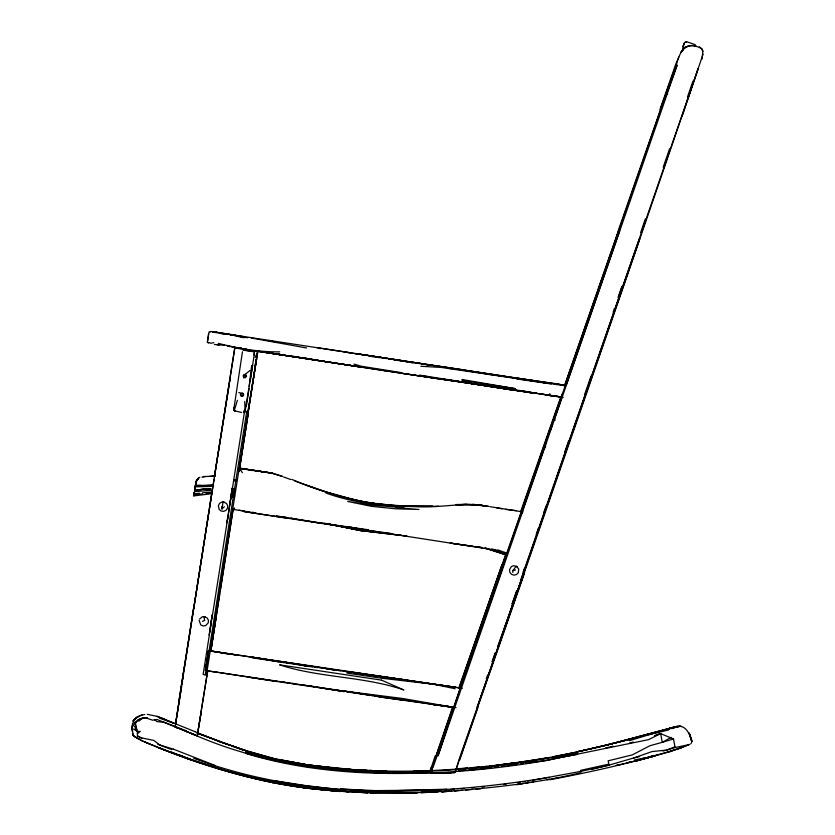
<?xml version="1.0" encoding="UTF-8"?>
<svg xmlns="http://www.w3.org/2000/svg" width="835" height="835" viewBox="0 0 835 835"><rect width="100%" height="100%" fill="white"/><g stroke="black" fill="none" stroke-linecap="round" stroke-linejoin="round"><path stroke-width="1.25" d="M227.224 521.875L226.671 522.647L227.068 521.844M160.184 745.29L153.713 740.374L140.823 737.764L137.431 735.865L137.472 731.314L133.537 729.059L137.232 729.498L133.464 725.49C135.291 720.501 140.071 718.225 145.04 717.662L152.68 720.208L157.022 719.478L194.722 734.925M212.33 615.645L211.944 614.978L211.954 616.606M194.064 494.08L194.137 492.514L193.73 494.424M132.118 729.926L132.18 725.73M184.316 667.572L234.781 347.976L246.273 349.677M231.546 492.723L231.003 497.295M199.106 620.28L200.765 624.935L203.124 625.958L205.66 625.613L208.249 622.837L208.426 620.28L207.247 618.004L203.771 616.481L204.732 620.353L202.456 621.344M512.773 572.486L512.888 570.597L516.28 566.109L518.733 569L518.305 572.768L516.468 574.563L513.974 575.138L511.531 574.334L509.872 572.382L509.465 569.846L511.354 566.568L513.755 565.65L517.356 566.84M234.165 407.365L233.998 409.954L235.407 411.321L233.894 409.964M195.766 485.292L195.839 484.279M254.049 355.073L253.986 351.337L243.131 350.272M171.133 752.544L141.334 740.614L133.245 735.593L132.076 727.943L132.535 723.475M210.796 623.985L211.286 619.528M272.711 473.101L239.301 468.205L239.311 469.113L239.426 468.101L272.68 473.278L282.282 476.524M682.414 50.257L683.74 45.925M210.274 628.724L210.681 625.091M249.164 386.281L251.669 365.48M212.34 490.145L194.785 491.596L194.753 488.527M195.63 483.361L195.755 485.626L213.363 484.989M254.738 369.707L239.259 469.197M255.061 367.285L255.541 363.663M255.865 361.242L256.188 358.82M194.774 487.181L194.868 490.082L210.785 488.621L207.038 488.621M233.716 409.985L242.442 351.775M226.974 522.647L227.84 516.875M208.604 343.154L207.372 342.298L208.573 333.854M230.898 497.378L232.433 487.536M186.205 731.45L197.446 735.865L175.152 726.941L178.7 703.091M230.867 498.558L231.243 496.021M256.596 358.893L248.496 410.486M214.334 476.754L234.771 348.122M211.38 620.384L209.147 635.111L209.418 634.61M206.412 664.201L205.306 670.432M250.145 381.459L254.529 352.6M402.324 700.033L378.923 696.839L456.087 707.673M229.761 504.403L227.068 522.459M230.116 502.054L230.658 498.526M245.333 410.757L245.114 412.166L243.987 412.563M245.459 409.087L252.577 365.542M235.376 655.151L230.356 653.92M368.047 529.734L321.287 523.096M216.088 466.567L229.228 384.622M246.273 406.593L249.049 388.672M227.684 543.742L233.069 509.026M184.191 667.541L178.638 703.08L193.501 608.402M175.653 723.371L181.654 686.725M176.081 720.949L204.919 537.521M205.118 536.247L209.115 510.905M209.512 508.379L209.909 505.843M210.305 503.307L214.094 479.238M214.501 476.702L215.889 467.83M244.373 412.333L203.155 674.336L205.253 675.087L246.732 411.467L244.571 411.06M255.019 366.043L255.395 363.632M201.099 711.65L207.717 670.557L197.665 733.328M210.744 651.342L233.226 509.068M239.488 469.249L248.506 411.812L239.447 469.239M216.401 615.719L210.775 651.457L219.678 593.821M194.096 492.817L194.085 495.854L211.798 493.694M211.714 493.37L193.762 608.475M209.929 631.782L210.41 628.755M220.085 591.243L227.412 545.004M206.955 675.703L207.769 670.599M207.372 342.298L209.032 332.017M462.308 688.28L381.971 676.893L208.406 650.622L205.953 667.228L208.499 650.569M229.667 504.998L230.742 498.537M201.225 711.702L198.25 729.696L201.266 711.723M132.713 723.924L134.404 719.248L133.193 721.096L137.89 716.43M247.849 411.686L257.848 351.525M182.093 684.199L182.521 681.673M182.948 679.147L183.376 676.611M229.677 382.086L230.116 379.56M197.384 735.917L198.469 729.811M196.799 480.167L199.857 477.202M702.078 59.055L702.84 51.332L701.786 48.837L699.406 46.833M194.451 491.022L194.899 488.882M224.333 506.741L222.016 508.974L223.029 501.877L226.504 503.401L227.684 505.676L227.506 508.244L226.024 510.331L223.676 511.354L221.129 511.01L219.146 509.392L218.373 505.676L219.553 503.401L221.745 502.075L224.312 502.075M234.291 410.455L237.411 400.309M194.618 489.112L194.91 487.765M256.888 355.219L257.43 352.819M175.955 723.444L176.488 721.127M231.243 494.748L231.598 493.381M231.681 491.773L234.134 492.462L231.681 491.773L232.046 490.489M508.056 551.069L499.674 575.931M455.294 772.166L459.02 759.579C541.226 524.766 622.91 289.557 703.08 54.129M430.401 769.891L431.027 767.814M455.419 770.695L454.459 772.886L431.319 772.834L430.63 772.542L431.883 768.388M499.372 575.231L499.695 574.177M694.929 45.779C683.562 43.337 678.667 55.371 676.538 64.232L660.349 109.364M442.362 739.549L452.852 707.819M500.99 570.775L502.2 567.132M682.185 116.138L698.217 68.449L477.161 707.276L524.296 572.591M196.392 481.586L194.889 487.035M430.182 770.747L435.15 755.988M431.455 770.079L453.134 706.932M436.047 755.685L452.758 706.577M433 767.647L502.346 564.93L459.469 688.635M618.359 230.251L671.236 78.845M562.56 393.462L660.735 109.562L677.195 65.036L437.968 755.978L456.025 700.993L562.56 393.462L459.542 688.28M584.709 394.329L591.065 375.938M613.099 312.207L614.372 308.533M640.654 232.516L645.33 218.968M663.199 167.261L669.576 148.787M687.445 97.069L692.977 81.058M564.439 385.843L618.526 230.314M565.431 384.81L618.923 230.45L564.627 385.906M442.602 739.591L453.593 707.944M566.213 385.092L619.716 230.721M492.097 661.591L495.071 653.022M512.064 604.029L516.74 590.554M523.117 572.184L524.39 568.499M536.279 534.16L538.408 528.023M543.929 512.074L546.059 505.947M564.742 451.975L568.572 440.932M639.735 237.714L520.424 580.711M639.714 239.081L523.869 572.309M456.369 768.503L524.641 572.716M459.605 760.205L477.881 707.642M660.078 109.218L675.974 63.544L678.876 57.093M459.104 688.207L501.918 564.648M502.66 564.898L505.645 556.329M521.019 512.22L551.778 424.013M552.634 421.571L561.172 397.063M460.429 688.322L499.57 576.265M521.812 512.502L545.725 443.896M550.004 431.643L552.561 424.295M553.845 420.621L561.965 397.335L556.987 396.228M486.805 678.897L488.089 675.223M492.368 662.98L495.792 653.189M498.359 645.841L503.495 631.145M504.35 628.692L524.036 572.372M458.759 688.165L505.519 554.91M520.508 512.043L560.776 396.928M255.218 357.432L257.712 351.629L206.349 675.473M436.006 756.552L453.04 708.184M486.314 678.803L487.609 675.129M492.368 661.685L495.385 653.127M497.984 645.799L503.161 631.124M504.027 628.682L523.9 572.455M512.168 603.903L516.948 590.481M673.887 71.539L676.099 65.454M549.66 431.695L552.238 424.733M682.821 47.031L684.543 42.627L686.631 41.75L695.064 44.579L696.077 46.436M683.093 46.28L684.157 43.472L683.552 44.965M502.607 565.921L504.069 562.602M553.563 420.537L554.931 420.141L553.417 420.443L554.972 419.963L553.991 419.765M243.465 411.968L244.979 409.004L244.749 401.447M553.417 420.443L553.96 420.078M431.215 770.329L432.248 768.419M234.635 507.91L233.351 509.34L233.8 509.882L233.122 508.818L233.351 509.34M418.773 375.854L548.981 395.247L549.889 393.682M690.754 743.964L691.61 742.555M196.141 481.148L198.229 478.413M208.531 650.705L461.578 688.197M196.048 481.607L198.354 478.017M197.707 479.373L195.974 482.066L195.682 486.085L213.53 485.281M239.196 471.326L240.396 469.573L239.687 468.456M134.425 719.405L133.193 721.096L135.99 717.703L140.029 715.585L144.758 714.489M681.12 52.532L683.437 49.515M134.445 719.519L133.193 721.096L135.99 717.693M680.89 51.947L683.26 49.025M522.459 512.241L521.343 513.556L522.908 511.907M194.785 491.596L195.641 490.656M543.929 448.124L544.316 448.625L543.898 448.134L544.357 448.562L545.746 446.558M196.476 480.396L198.281 478.476M199.555 619.059L202.487 616.668L205.055 616.668M249.968 370.51L243.402 375.792L243.663 376.95L245.219 377.545L246.367 375.677L245.125 374.445L243.935 374.685L243.277 375.771L243.893 378.046M138.746 721.242L142.691 718.079L147.618 717.808M244.853 349.51L244.196 350.022L252.692 351.66M137.337 733.662L140.29 731.397L136.7 731.481L135.03 722.191M233.518 509.225L233.069 509.559L233.716 509.079M430.63 772.542L431.559 771.853M242.275 393.055L240.365 394.464L241.148 396.145L242.39 396.333L243.705 394.997L243.35 393.776L238.82 392.544M136.032 717.985L142.305 714.75M683.218 48.921C688.447 44.255 696.265 45.184 701.786 48.837L702.934 51.259M193.845 495.99L193.501 495.364M196.371 486.2L195.233 486.836L212.998 486.387M609.216 765.09L633.441 758.065L652.135 751.542L666.622 750.112L675.077 747.534L673.501 738.944L660.652 733.662L648.492 739.664L546.831 760.372L525.57 763.253M657.97 754.339L654.723 755.925L635.091 761.353M686.631 41.75L684.543 42.627M683.489 48.179L687.706 46.322M682.936 747.168L689.564 744.34M553.709 419.932L554.325 419.807M666.633 750.112L674.69 746.887M195.4 486.2L198.166 485.584M671.841 728.684L675.264 727.348M142.691 718.079L138.38 719.676L135.458 723.444L136.7 731.481M209.762 331.704L210.169 332.194M635.049 761.28L668.23 752.126L689.157 744.59L675.077 747.534M668.23 752.126L681.84 747.638L678.135 748.765M629.392 740.697L675.4 726.721L678.886 726.325M671.09 737.399L662.249 742.336L649.943 745.718L632.377 754.861L608.11 760.842L608.945 764.098L580.461 770.402L580.69 771.404L609.226 765.09L591.952 769.327M636.113 760.675L639.704 759.558M642.094 758.806L645.695 757.679M675.672 749.517C634.485 762.428 592.224 771.728 549.858 779.775M629.59 743.14L633.316 742.002M654.452 735.552L660.662 733.662L662.249 742.336L673.553 738.923M681.485 726.387L677.342 726.335L660.955 731.011L673.01 727.389L680.254 726.273C686.433 727.275 688.854 733.14 691.046 738.192M660.955 731.011L677.342 726.335L605.427 745.363L577.392 751.698M656.915 734.675L660.662 733.662M653.481 756.249L636.145 760.737L654.389 755.477L650.653 756.385M577.382 751.677C612.055 744.851 645.935 734.028 680.254 726.273L673.01 727.389L606.69 745.144M668.428 730.03L648.346 734.737M605.511 748.077L613.067 746.187M619.956 764.547L616.23 765.465L623.714 763.733M626.166 763.002L629.893 762.084M636.103 760.539L654.723 755.925L634.276 760.038M605.427 745.363L629.486 739.434L577.392 751.876L605.427 745.457M633.441 758.065L639.589 756.593M662.938 750.989L665.401 750.404M626.198 763.138L634.913 761.05M512.888 570.597L515.445 570.002M201.997 477.265L205.64 476.461M581.066 772.709C537.041 783.167 491.867 788 446.819 791.382L441.715 791.622M570.148 755.31L546.831 760.372A894.389 894.389 0 0 1 446.099 772.135C359.457 775.986 270.269 769.066 190.296 733.005M552.749 756.896L576.16 752.126M544.096 758.545L577.403 751.98M577.455 753.003C468.341 774.076 353.831 781.957 245.553 751.938M532.824 780.224L580.69 771.404M556.068 778.168L558.584 777.688M213.864 342.674L210.858 343.237L208.938 342.538M202.508 492.775L212.132 491.972M552.76 757.021L555.223 756.562M557.697 756.113L560.16 755.665M555.745 758.149L577.601 754.37M517.606 782.854L520.142 782.416M522.679 781.977L525.215 781.539M527.751 781.101L530.288 780.662M193.668 495.614L194.064 494.998L202.31 493.85M517.909 762.783L520.403 762.386M522.898 761.979L525.392 761.572M527.887 761.176L530.382 760.769M532.876 760.361L535.371 759.965M539.107 759.359L541.602 758.952M516.604 784.743L522.981 783.71M525.528 783.293L528.075 782.886M530.632 782.468L533.179 782.061M547.207 779.786L549.754 779.368M369.842 770.496C428.992 773.231 488.277 767.793 546.57 757.898M530.528 762.24L533.033 761.854M549.315 777.375C431.528 796.538 307.311 800.692 193.803 758.368M514.13 763.075L546.591 758.149M491.888 767.856L469.134 770.1M494.372 767.511L498.109 767M501.856 766.488L504.34 766.144M508.087 765.632L510.571 765.288M501.198 764.735L497.316 765.267L501.209 764.85M503.776 764.38L514.12 762.971L496 765.246M520.57 763.921L523.065 763.587M194.44 492.222L194.419 493.829L199.555 493.172M483.068 766.906L486.951 766.384M493.422 765.57L489.54 766.06L493.433 765.737M486.857 768.012L489.352 767.72M508.077 765.507L510.571 765.215M481.952 787.05L484.498 786.758M503.599 784.545L506.146 784.253M481.983 505.3C461.181 502.868 440.295 507.628 419.389 506.824C387.764 505.895 355.793 504.121 325.848 492.942M505.091 764.411L507.69 764.119M498.631 765.257L501.219 764.975M480.511 767.563L514.235 764.077M196.141 489.988L206.715 488.913M465.168 768.68L467.715 768.43L465.168 768.617M474.103 767.814L479.207 767.323M449.334 791.142L411.102 792.968L370.343 792.822L417.479 792.822M454.365 790.661L458.144 790.296M460.012 504.747L466.337 504.152L476.107 504.757M200.859 485.344L195.171 485.323M195.046 490.009L210.785 488.621M451.871 791.194L441.725 791.841M454.386 790.985L461.953 790.327M465.732 790.004L472.025 789.461M475.814 789.138L480.856 788.71M203.187 476.566L214.762 476.2L209.522 476.367M430.87 773.22L451.213 772.886M456.202 768.868L467.683 767.96M470.241 767.762L479.175 767.052M458.864 770.465L461.431 770.267M469.103 769.661L471.66 769.452M450.514 789.534L454.282 789.232M461.828 788.637L464.343 788.438M471.89 787.843L474.405 787.645M458.885 770.715L465.293 770.329M206.036 493.109L211.965 492.754M411.102 793.073L416.206 792.832M421.31 792.592L434.064 791.987M413.69 771.143L426.601 770.559M446.715 789.169L375.468 791.256L340.398 789.002L375.499 790.599L441.642 789.941M421.31 792.666L437.895 791.987M411.102 772.824L431.831 772.031M431.841 772.688C369.279 775.371 305.6 771.791 245.427 753.316M421.31 792.29L428.96 792.018M421.31 792.144L426.403 791.997M212.059 476.326L215.012 476.242M456.014 504.601L482.004 505.227M279.725 351.859C259.111 352.12 238.236 348.487 218.269 343.342M432.478 506.031L398.88 506M417.573 771.133L426.622 770.935M456.014 504.549L466.316 504.35M438.532 506.229C404.871 506.876 370.855 505.071 338.248 496.084M386.553 771.122L368.559 770.569M403.347 771.968L407.23 772.041M377.984 791.997L375.437 791.945C295.778 793.448 217.476 773.179 144.685 741.918L149.809 744.089M396.103 507.503L419.013 509.486L395.905 508.818L371.617 506.365L347.715 501.449L371.815 505.123L403.816 507.68M411.102 792.968L372.921 791.872M554.743 384.121L559.22 384.277L515.884 377.952L565.692 385.259M340.169 791.194L348.978 791.549M360.302 792.018L367.849 792.332M352.725 792.018L367.828 792.707L353.988 792.008M340.148 791.329L348.957 791.757L305.861 788.104L274.371 782.886M348.153 769.421L341.765 769.108L346.869 769.421M355.804 769.797L366.012 770.308M224.375 345.304L214.355 344.448M324.471 523.242L360.553 530.559L390.77 533.659M334.052 768.012L351.994 769.432M355.825 769.651L367.296 770.308M369.842 770.444L376.22 770.809L341.786 768.972L308.272 764.954L279.777 759.829L285.956 761.019M420.84 366.273L441.527 367.463L565.044 385.728M375.385 793.052C305.725 790.745 236.347 778.116 171.551 752.043M355.793 769.974L360.897 770.288L354.531 769.807M369.821 770.841L374.925 771.154M276.093 758.911L308.272 764.954L350.721 769.432M354.541 769.672L364.738 770.329M341.797 768.858L349.437 769.432M368.548 770.862L372.368 771.143M388.338 533.168L390.832 533.367M348.08 770.246L350.627 770.465M358.278 771.112L364.655 771.644M368.475 771.968L376.126 772.615M317.091 767.574L308.021 766.791L298.168 764.557M319.68 767.793L324.857 768.252M328.75 768.586L331.338 768.805M240.543 336.724L242.881 336.933M245.323 337.497L247.692 337.705M251.251 338.018L306.612 347.965M398.859 506.198L401.405 506.427M273.212 782.322L309.681 788.449L305.881 788C254.957 781.748 205.786 766.123 158.139 747.523M327.466 790.046L312.217 788.678L340.127 791.517L305.861 788.104M330.002 790.275L336.359 790.849L330.002 790.338M235.22 347.391L227.986 346.097M241.284 347.965L238.612 347.788M555.066 384.34L557.509 384.57M559.961 384.799L566.078 385.373M291.885 479.415C318.845 490.594 346.942 499.748 375.875 503.975M378.432 504.225L383.536 504.726M387.367 505.091L392.481 505.592C358.622 502.973 325.984 492.942 294.431 480.835M317.394 788.605L319.93 788.845M312.227 788.616L327.466 790.098M326.255 767.584L328.833 767.835M334.01 768.346L336.599 768.597M250.479 470.324L252.953 470.564M372.097 503.275L396.343 505.707M406.822 536.101L360.553 530.559L329.46 524.296L348.153 527.783M230.262 334.96L232.714 335.211M305.881 788L309.691 788.386M472.798 504.215L485.928 506.438M363.277 529.599L349.552 527.219M365.803 529.86L368.318 530.121M515.686 390.425L520.696 390.957M523.19 391.229L526.948 391.636M312.102 765.632L315.974 766.05M319.847 766.467L323.719 766.895L319.868 766.394M331.464 767.73L326.308 767.177L331.464 767.835M220.356 333.186L244.613 336.776M286.113 517.199L276.291 516.072L497.389 550.38M365.647 530.695L368.172 530.987M371.94 531.425L375.719 531.853M379.487 532.292L383.265 532.73M455.211 688.771L433.636 684.23L381.762 678.26L347.047 673.104L347.256 671.747L343.394 671.204M340.346 789.649L306.278 785.693L273.64 780.579M217.33 651.864L210.744 651.091L230.335 654.055M344.302 352.026L385.947 358.205M401.541 535.392L360.553 530.559L338.206 525.737M404.109 535.694L406.666 535.997M214.261 671.966L207.727 670.839L437.018 704.928M439.596 705.231L443.448 705.69M446.026 705.992L448.593 706.295M505.634 509.371L516.427 510.676M449.261 368.402L451.839 368.715M455.691 369.185L458.269 369.498M460.847 369.811L474.823 371.919M419.222 375.625L426.977 376.575M520.591 379.163L523.127 379.476M525.674 379.789L540.621 381.96M214.292 671.789L277.084 681.517M308.272 764.954L317.29 766.071M334.042 768.148L337.904 768.628M220.023 333.436L226.285 334.23M269.642 352.808L273.473 353.299M276.03 353.623L279.85 354.113M216.839 344.719L219.156 345.022M249.592 350.262L257.295 351.545M348.487 672.3L351.065 672.634M354.927 673.146L357.505 673.48M360.083 673.824L363.956 674.325M366.534 674.67L382.002 676.694M433.636 684.23L347.287 671.538L455.43 687.268L434.92 684.408M248.934 677.289L344.239 691.484L341.682 690.994M518.629 390.352L521.071 390.676M371.638 356.587L374.122 356.921M377.858 357.422L380.342 357.756M382.837 358.09L386.574 358.591M548.981 395.247L561.798 397.283M539.389 393.755L562.873 397.272M477.328 504.831L488.632 506.344M312.092 765.726L314.67 766.071M232.234 346.911L234.781 347.266M421.184 363.841L441.527 366.638M251.93 657.74L312.53 666.925M214.459 332.424L216.985 332.768M219.511 333.123L223.3 333.645M235.272 347.506L232.788 347.162L235.136 347.579M238.987 348.018L241.461 348.362M243.945 348.706L246.419 349.051M460.45 381.762L439.815 378.704L562.947 397.272M368.287 530.371L355.793 528.263M370.792 530.726L379.56 531.947M382.075 532.292L385.833 532.813M472.443 546.247L450.117 543.084L482.275 547.624L474.906 546.591M315.108 667.29L317.676 667.645M326.683 668.887L329.251 669.242M331.819 669.607L335.68 670.14M338.248 670.495L340.826 670.849M405.392 679.941L383.234 676.861L405.372 680.087M452.361 707.36L430.599 704.114L452.393 707.13L402.564 698.467L344.291 691.098L378.944 696.63L375.092 696.066M439.2 378.892L460.262 381.845M389.141 358.956L421.216 363.549M254.477 350.71L353.654 365.949M430.599 704.114L453.228 707.318M405.142 361.545L407.616 361.899L402.71 360.939M413.784 362.787L410.079 362.254L412.532 362.797M416.248 363.142L419.953 363.674M487.63 374.184L490.155 374.539M492.692 374.905L495.218 375.27M499.006 375.813L501.532 376.178M516.708 378.359L482.536 373.172M520.508 379.059L523.086 379.434M526.948 379.998L529.526 380.374M532.104 380.75L534.682 381.125M516.688 378.933L551.257 383.975M400.831 373.151L460.21 381.835M256.658 470.94L272.68 473.278L239.394 468.331L263.129 471.817M481.868 385.008L419.431 375.082M484.415 385.384L486.962 385.76M489.508 386.135L493.328 386.688M495.875 387.064L498.432 387.44M500.979 387.816L503.526 388.181M548.303 395.32L556.193 396.479M233.226 509.433L244.498 511.103M247.014 511.479L249.519 511.845M252.024 512.21L254.529 512.586M441.078 366.534L535.893 381.052M380.75 532.396L383.255 532.772M385.76 533.148L388.265 533.513M346.807 691.871L372.525 695.68M210.597 331.443L402.188 360.689M463.248 369.811L355.543 353.549L421.195 363.653M384.048 370.594L439.753 378.996M516.051 390.446L533.857 393.118M281.311 662.207L283.806 662.583M303.794 665.61L306.288 665.986M463.456 369.936L516.166 377.994M422.186 363.81L463.415 370.124M466.107 370.677L480.01 372.786M400.852 372.535L361.409 366.262L353.967 364.091M227.391 346.201L229.761 346.556M342.381 364.227L419.535 375.98M384.705 370.688L255.322 350.909L360.751 367.035L265.812 352.318M343.874 526.812L243.883 511.542L285.988 518.013M235.522 335.221L212.069 331.62L219.772 332.81M318.406 347.871L349.333 352.62M266.73 352.631L293.158 356.691M253.892 351.024L256.439 351.42M479.843 505.081L488.59 506.448M475.647 546.727L482.766 547.843M485.135 548.209L487.504 548.585M321.245 523.347L295.59 519.015M282.22 681.778L284.756 682.174M287.282 682.571L289.818 682.967M292.344 683.364L294.88 683.761M303.742 685.149L306.268 685.545M308.804 685.942L311.33 686.339M313.866 686.735L316.392 687.121M320.191 687.716L322.717 688.113M325.253 688.51L327.779 688.906M330.316 689.303L344.239 691.484M477.359 372.316L496.366 375.301M498.892 375.698L501.428 376.094M512.721 389.444L515.258 389.851M524.14 391.26L526.687 391.657M529.223 392.064L531.759 392.46M513.963 390.31L461.473 382.023L533.137 393.097L514.84 390.018M275.727 782.719L278.253 783.115M548.96 395.32L556.256 396.479M461.745 381.95L514.443 390.352M489.863 506.647L520.362 511.5M280.122 661.633L252.013 657.166L263.484 659.18M389.047 358.987L391.521 359.394M394.005 359.791L402.679 361.19M537.197 381.511L540.882 382.117M543.334 382.514L545.787 382.91M464.427 382.075L466.942 382.482M469.458 382.889L471.973 383.296M474.499 383.703L477.015 384.121M479.53 384.528L482.045 384.935M484.561 385.342L514.777 390.258M292.72 356.19L324.878 361.492M147.284 714.301L156.938 716.326L164.37 718.925M309.628 685.9L344.218 691.63M334.386 669.983L280.142 661.487L291.352 663.366M293.847 663.783L296.341 664.211M298.826 664.629L301.32 665.046M303.815 665.464L306.299 665.881M239.196 510.195L256.752 513.535M266.031 659.619L268.588 660.057M271.135 660.485L273.682 660.923M276.239 661.362L278.786 661.8M272.638 473.529L282.355 476.221M520.362 379.007L522.804 379.434M534.296 392.867L536.842 393.306M292.114 762.376L294.598 762.804M297.072 763.242L303.272 764.338M305.756 764.766L308.23 765.204L288.43 761.489M452.601 380.426L460.231 381.793M238.643 348.216L240.991 348.633M217.298 652.083L230.272 654.442M422.113 363.83L430.609 365.417M233.56 480.783L236.075 481.252M350.648 528.252L356.879 529.411M543.021 382.409L545.412 382.868M336.578 690.023L339.135 690.514M305.046 358.069L315.912 360.156M211.359 485.448L213.436 485.845M268.15 340.492L275.237 341.88M230.69 494.612L233.195 495.113M496.126 507.638L502.044 508.839M283.462 760.695L285.935 761.207M361.753 503.025L371.815 505.123M290.862 518.003L293.221 518.504M350.825 527.188L353.309 527.73M317.937 348.101L320.473 348.654M372.045 503.609L348.205 498.464L371.951 504.183M333.238 524.662L335.722 525.205M234.322 335.628L244.018 337.778M257.055 778.961L227.704 771.206M259.528 779.525L268.171 781.539M270.634 782.103L273.108 782.677L270.655 782.061M234.249 410.716L241.586 412.438M230.679 495.092L233.163 495.698M360.71 501.417L326.047 491.919L306.842 485.177M233.8 479.488L236.274 480.094M233.779 479.885L236.253 480.511M260.854 779.587L264.528 780.516M231.076 495.051L234.75 495.99M230.502 496.303L232.986 496.94M232.036 488.872L234.614 489.31L232.099 488.59M233.883 493.746L231.431 493.12L233.883 493.809M232.391 488.36L234.844 489.007M232.318 488.819L234.771 489.467M252.786 754.433L256.418 755.435M258.85 756.103L275.832 760.769M233.205 497.357L230.763 496.679L233.215 497.399M224.563 333.823L226.786 334.449M232.151 489.519L234.593 490.208M230.93 495.687L233.372 496.376M218.259 741.292L245.73 750.508L276.061 759.161L245.699 750.759L197.164 733.109L218.29 740.937M157.805 744.361L173.523 749.204M225.283 770.486L190.244 759.453L158.139 747.523M491.919 548.887L506.615 553.991M231.441 492.379L233.894 493.13M484.697 548.073L506.96 555.15M485.991 548.209L506.438 555.077M245.73 750.508L218.269 741.136L194.837 731.658M283.493 476.962L290.789 479.54M497.827 549.9L506.761 553.073M159.454 718.163L174.066 723.36M186.236 730.771L164.422 722.327L156.917 721.576L154.412 719.509M215.211 765.518L173.44 749.162M230.178 745.425L197.175 733.088M232.558 746.302L243.277 750.268M160.143 745.279L171.791 749.621M171.206 752.45L190.129 759.62M156.938 716.326L194.837 731.596M243.58 377.013L245.25 377.67L246.534 376.293L245.135 374.393L246.127 375.729M175.559 727.108L178.721 728.391L175.016 727.003M164.391 719.206L174.306 723.319M179.911 755.07L190.244 759.453L188.032 758.368M143.516 741.407L133.704 736.053L132.681 733.746M193.71 734.362L195.776 735.301M137.431 735.865L142.305 738.484M133.704 736.053L138.902 739.257M240.396 469.573L242.38 472.683M667.144 93.186L667.603 93.958M132.462 733.84L133.548 736.188M429.764 771.968L430.004 772.657M688.948 732.702L691.724 741.459L689.585 734.476M689.867 734.393L691.933 741.626L691.276 738.255M667.05 94.021L666.988 93.656M221.713 506.741L222.016 508.974M132.076 727.943L132.306 731.481M544.639 446.161L544.66 447.737M212.215 616.627L211.965 618.484L212.215 616.627M462.235 379.549L462.089 380.405L515.289 388.63L462.235 379.549M622.002 286.468L618.182 297.5L621.971 286.447M243.444 394.955L242.922 395.957L240.814 395.571L240.563 394.496L241.138 393.546L242.797 393.421L243.444 394.955M235.209 347.965L234.635 348.08L235.209 347.965M516.813 764.38L514.318 764.776L516.813 764.432M493.443 765.799L490.855 766.154L493.443 765.81M446.819 791.382L441.715 791.559L446.819 791.382M514.986 389.861L512.439 389.496L514.986 389.861M381.47 680.118L279.631 664.858C320.066 678.062 363.663 676.152 403.858 689.96L381.47 680.118M236.211 480.469L233.727 479.801L236.19 480.553"/></g></svg>
